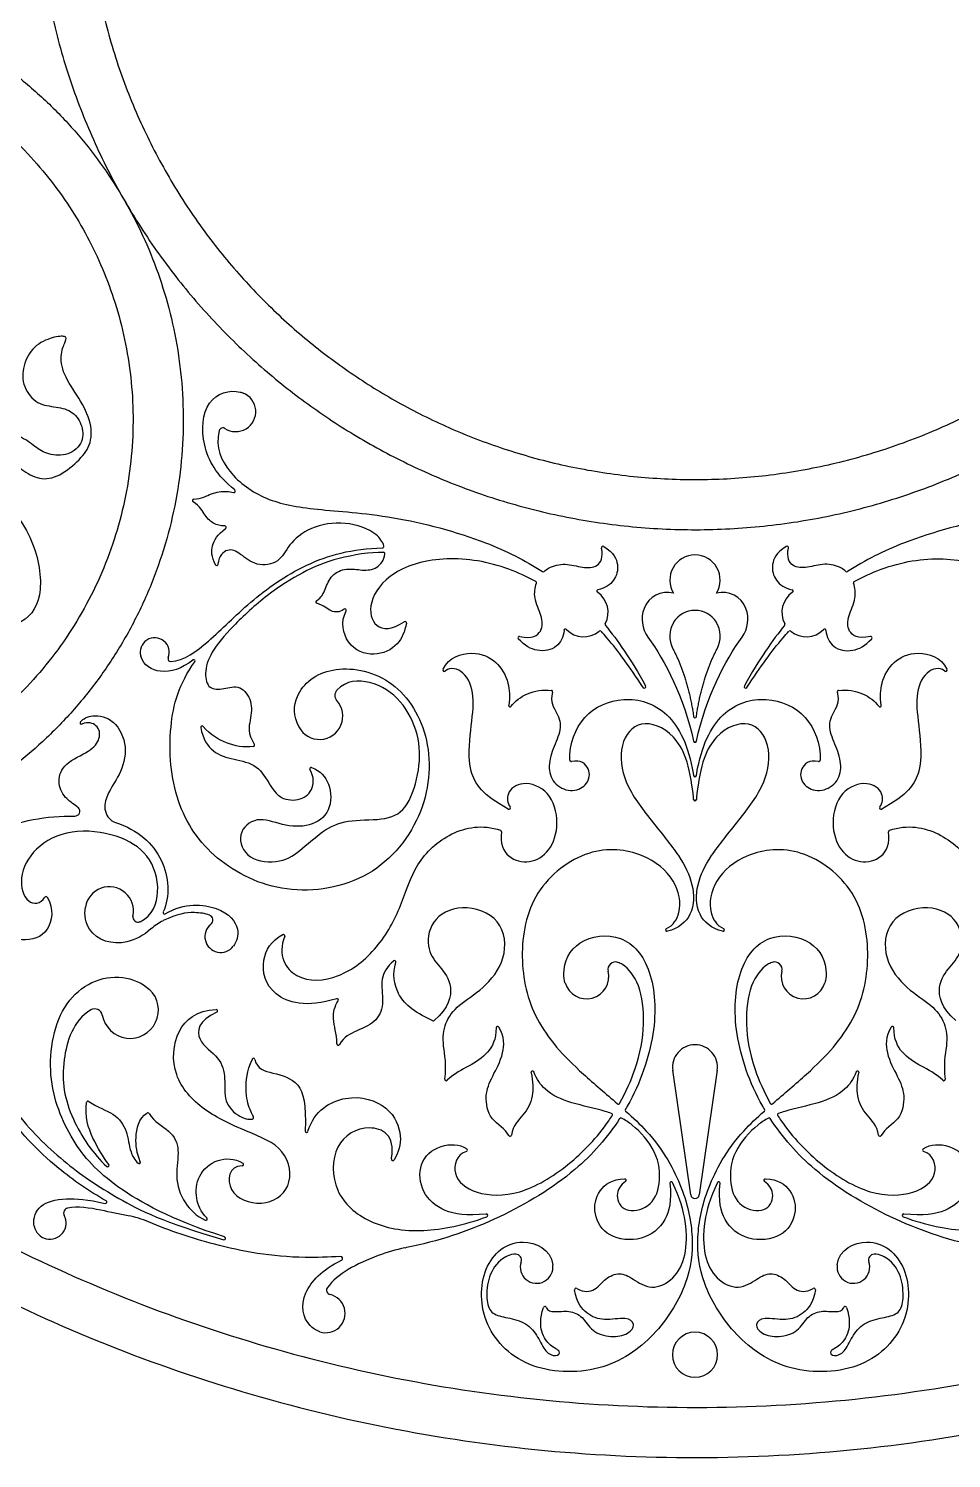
# Model space of a CAD drawing. Header units: millimetres. Extents: x -117 to 117, y -117 to 117.
# Drawn here: x -49 to 18.9, y -116.8 to -11.6 of the extents above; entities that cross this region are included whole.
import ezdxf

# ---------------------------------------------------------------- set-up
doc = ezdxf.new("R2010")
doc.units = ezdxf.units.MM
doc.header["$MEASUREMENT"] = 0
doc.layers.add('Layer 03', color=5, linetype='Continuous')

msp = doc.modelspace()

# ---------------------------------------------------------------- linework, layer by layer
at = {"layer": 'Layer 03'}
for p, q in [((-21.39, -55.23), (-21.38, -55.23)), ((-0.13, -66.37), (-0.1, -66.53)), ((0.1, -66.53), (0.13, -66.37)), ((-0.1, -68.31), (-0.12, -68.1)), ((0.12, -68.1), (0.1, -68.31)), ((-0.31, -97.39), (-1.63, -88.22)), ((1.63, -88.22), (0.31, -97.39)), ((-22.32, -94.73), (-22.31, -94.67))]:
    msp.add_line(p, q, dxfattribs=at)
for centre, radius, start, end in [((-33.77, -39.77), 1.47, 236.8116, 68.6722), ((-34.72, -41.23), 0.275, 56.8116, 167.1507), ((-36.85, -46.32), 0.104, 94.0433, 236.3013), ((-33.91, -45.62), 0.104, 253.5092, 51.3879), ((-34.58, -48.28), 0.104, 305.2356, 88.7526), ((-22.98, -49.69), 0.104, 271.3091, 17.9862), ((-22.91, -50.22), 0.104, 355.4251, 89.1208), ((-6.77, -49.78), 0.104, 58.514, 191.7941), ((0, -52.16), 1.85, 90, 211.3206), ((0, -52.16), 1.85, 328.6794, 90), ((6.77, -49.78), 0.104, 348.2059, 121.486), ((-35.18, -50.98), 0.104, 205.1529, 356.1365), ((-11.16, -51.44), 0.104, 237.4564, 311.5423), ((11.16, -51.44), 0.104, 228.4577, 302.5436), ((-11.76, -52.36), 0.104, 340.7416, 61.58), ((11.76, -52.36), 0.104, 118.42, 199.2584), ((-7.12, -52.97), 0.104, 101.1034, 235.683), ((-8.18, -54.54), 1.79, 331.9957, 55.683), ((-2.02, -54.91), 1.85, 76.1501, 159.0159), ((2.02, -54.91), 1.85, 20.9841, 103.8499), ((8.18, -54.54), 1.79, 124.317, 208.0043), ((7.12, -52.97), 0.104, 304.317, 78.8966), ((-27.78, -53.77), 0.104, 120.7485, 254.2465), ((-25.75, -54.38), 0.104, 332.6968, 126.934), ((-1.66, -55.05), 2.23, 159.0159, 215.5987), ((0, -56.24), 1.85, 90, 148.015), ((0, -56.24), 1.85, 31.985, 90), ((1.66, -55.05), 2.23, 324.4013, 20.9841), ((-21.32, -55.31), 0.104, 347.7452, 124.6513), ((-6.51, -55.43), 0.104, 151.9957, 219.5278), ((0.09, -56.29), 1.95, 148.0136, 208.004), ((-0.09, -56.29), 1.95, 331.996, 31.9864), ((6.51, -55.43), 0.104, 320.4722, 28.0043), ((-39.73, -57.47), 1.07, 337.9142, 195.7879), ((-12.92, -56.4), 0.104, 77.5463, 221.9236), ((-9.53, -55.87), 0.104, 44.7714, 174.0696), ((-8.18, -54.54), 1.79, 224.7714, 309.2565), ((-6.99, -56), 0.104, 43.2729, 129.2565), ((6.99, -56), 0.104, 50.7435, 136.7271), ((8.18, -54.54), 1.79, 230.7435, 315.2286), ((9.53, -55.87), 0.104, 5.9304, 135.2286), ((12.92, -56.4), 0.104, 318.0764, 102.4537), ((-38.55, -57.95), 0.204, 157.9137, 273.7915), ((-36.86, -58.12), 0.104, 323.3588, 127.9324), ((-18.44, -58.77), 0.104, 156.1984, 308.9913), ((18.44, -58.77), 0.104, 231.0087, 23.8016), ((-3.72, -60), 0.104, 213.9783, 29.3786), ((3.72, -60), 0.104, 150.6214, 326.0217), ((-25.92, -60.65), 0.565, 138.0734, 222.0162), ((-10.57, -60.38), 0.104, 343.6597, 83.0818), ((10.57, -60.38), 0.104, 96.9182, 196.3403), ((-27.61, -62.17), 1.71, 207.7847, 42.0157), ((-13.6, -61.38), 0.104, 170.5032, 322.6937), ((13.6, -61.38), 0.104, 217.3063, 9.4968), ((-45.12, -62.65), 0.104, 140.756, 292.425), ((-36.25, -62.99), 0.104, 39.9518, 190.1357), ((0, -62.2), 0.104, 188.0983, 351.9017), ((0, -63.99), 0.104, 192.0549, 347.9451), ((-32.49, -64.29), 0.104, 279.0105, 33.141), ((-28.23, -66.04), 0.104, 68.4896, 209.2715), ((-9.1, -65.4), 0.104, 180.916, 284.2082), ((9.1, -65.4), 0.104, 255.7918, 359.084), ((0, -66.52), 0.104, 189.4744, 350.5256), ((0, -68.3), 0.104, 185.4849, 354.5151), ((-45.6, -69.16), 0.362, 268.5643, 45.4622), ((-42.27, -68.93), 1.11, 192.3464, 252.0334), ((-13.68, -68.91), 0.108, 241.3045, 35.9127), ((13.68, -68.91), 0.108, 144.0873, 298.6955), ((-14.34, -70.66), 0.104, 351.3839, 71.8203), ((14.34, -70.66), 0.104, 108.1797, 188.6161), ((-47.72, -75.55), 0.104, 29.9231, 147.3958), ((-43.07, -76.5), 1.78, 348.0096, 170.731), ((-39.02, -76.62), 0.103, 155.9241, 300.8913), ((-40.96, -76.94), 0.378, 168.0096, 295.0732), ((-37.58, -80.43), 3.56, 115.4232, 132.8939), ((-34.88, -78.39), 1.16, 128.6496, 322.9502), ((-35.85, -77.17), 0.396, 308.6496, 69.3706), ((-2.06, -77.89), 0.104, 113.4572, 282.8951), ((2.06, -77.89), 0.104, 257.1049, 66.5428), ((-30.27, -78.33), 0.104, 338.8336, 118.6817), ((-22.1, -80.25), 0.104, 342.7796, 130.7953), ((-7.98, -81.32), 1.64, 196.4405, 13.7037), ((-5.86, -80.8), 0.551, 69.5196, 193.7014), ((5.86, -80.8), 0.551, 346.2986, 110.4804), ((7.98, -81.32), 1.64, 166.2963, 343.5595), ((-41.54, -83.79), 2.08, 190.38, 46.6165), ((-26.32, -83.05), 0.104, 323.7468, 107.6205), ((-44.15, -84.27), 0.569, 10.38, 121.1085), ((-35.21, -83.85), 0.104, 294.5224, 93), ((-19.24, -84.48), 0.104, 243.7887, 311.212), ((-14.52, -85.09), 0.104, 30.1432, 180.2396), ((14.52, -85.09), 0.104, 359.7604, 149.8568), ((-26.23, -86.27), 0.104, 180.3704, 332.4439), ((0, -87.99), 1.65, 90, 188.2097), ((0, -87.99), 1.65, 351.7903, 90), ((-32.46, -87.44), 0.104, 10.3974, 155.2972), ((-11.96, -88.38), 0.104, 21.796, 194.7339), ((11.96, -88.38), 0.104, 345.2661, 158.204), ((-18.3, -88.88), 0.104, 171.1645, 312.5546), ((18.3, -88.88), 0.104, 227.4454, 8.8355), ((-44.63, -90.59), 0.104, 55.6788, 171.4136), ((-40.24, -91.45), 0.104, 31.6509, 124.0105), ((-6.17, -91.5), 0.104, 327.0204, 69.687), ((-5.63, -90.6), 0.104, 228.9135, 330.8876), ((-5.03, -91.14), 0.104, 149.691, 227.9597), ((5.03, -91.14), 0.104, 312.0403, 30.309), ((5.63, -90.6), 0.104, 209.1124, 311.0865), ((6.17, -91.5), 0.104, 110.313, 212.9796), ((-5.45, -91.82), 0.104, 61.4672, 146.9996), ((5.45, -91.82), 0.104, 33.0004, 118.5328), ((-28.56, -92.68), 0.104, 177.5221, 343.716), ((-13.6, -92.97), 0.104, 204.949, 351.1757), ((13.6, -92.97), 0.104, 188.8243, 335.051), ((-16.84, -94.08), 0.104, 286.9032, 55.9426), ((16.84, -94.08), 0.104, 124.0574, 253.0968), ((-43.19, -95.21), 0.104, 228.3337, 37.1), ((-40.88, -94.98), 0.104, 226.0527, 22.961), ((-33.3, -95.13), 0.104, 271.0605, 59.3442), ((-22.22, -94.75), 0.104, 170.0494, 328.8741), ((-5.17, -96.3), 0.104, 303.4404, 90.4451), ((-1.74, -96.52), 0.104, 25.1305, 184.5776), ((1.74, -96.52), 0.104, 355.4224, 154.8695), ((5.17, -96.3), 0.104, 89.5549, 236.5596), ((0, -97.34), 0.311, 188.2097, 270), ((0, -97.34), 0.311, 270, 351.7903), ((-46.06, -98.72), 0.368, 102.4543, 208.2303), ((-43.36, -97.91), 0.104, 256.6465, 60.1753), ((-15.34, -98.89), 0.104, 289.891, 95.9923), ((15.34, -98.89), 0.104, 84.0077, 250.109), ((-47.43, -99.45), 1.19, 191.0145, 28.2303), ((-42.94, -105.83), 7.02, 66.8934, 79.7318), ((-35.97, -99.15), 0.104, 245.0432, 45.3094), ((-34.63, -100.58), 0.104, 253.9872, 71.8847), ((-26.06, -102.06), 0.144, 295.4953, 93.8971), ((-18.93, -113.38), 12.33, 101.2069, 110.7607), ((-13.19, -102.17), 0.423, 341.0175, 88.1056), ((13.19, -102.17), 0.423, 91.8944, 198.9825), ((-11.65, -102.69), 1.2, 161.0175, 8.0801), ((11.65, -102.69), 1.2, 171.9199, 18.9825), ((-27.15, -106.1), 1.42, 251.9804, 77.2402), ((-26.76, -104.39), 0.33, 144.0858, 257.2402), ((-8.75, -104.35), 0.104, 60.0176, 190.3251), ((8.75, -104.35), 0.104, 349.6749, 119.9824), ((-11.05, -105.69), 0.104, 20.6861, 162.6365), ((11.05, -105.69), 0.104, 17.3635, 159.3139), ((0, -109.14), 1.66, 90, 270), ((0, -109.14), 1.66, 270, 90)]:
    msp.add_arc(centre, radius, start, end, dxfattribs=at)
for points, knots in [([(-94.8, 68.06), (-26.74, 162.86), (68.06, 94.8), (162.86, 26.74), (94.8, -68.06), (26.74, -162.86), (-68.06, -94.8), (-162.86, -26.74), (-94.8, 68.06)], [0, 0, 0, 131.690545, 131.690545, 263.38109, 263.38109, 395.071635, 395.071635, 526.762179, 526.762179, 526.762179]), ([(-91.8, 65.91), (-25.89, 157.72), (65.91, 91.8), (157.72, 25.89), (91.8, -65.91), (25.89, -157.72), (-65.91, -91.8), (-157.72, -25.89), (-91.8, 65.91)], [0, 0, 0, 131.690545, 131.690545, 263.38109, 263.38109, 395.071635, 395.071635, 526.762179, 526.762179, 526.762179]), ([(-39.36, 28.26), (-11.1, 67.62), (28.26, 39.36), (67.62, 11.1), (39.36, -28.26), (11.1, -67.62), (-28.26, -39.36), (-67.62, -11.1), (-39.36, 28.26)], [0, 0, 0, 127.527935, 127.527935, 255.055869, 255.055869, 382.583804, 382.583804, 510.111738, 510.111738, 510.111738]), ([(-36.36, 26.11), (-10.25, 62.47), (26.11, 36.36), (62.47, 10.25), (36.36, -26.11), (10.25, -62.47), (-26.11, -36.36), (-62.47, -10.25), (-36.36, 26.11)], [0, 0, 0, 54.675626, 54.675626, 109.351252, 109.351252, 164.026878, 164.026878, 218.702503, 218.702503, 218.702503]), ([(-86.06, -12.41), (-114.01, -28.55), (-97.87, -56.51), (-81.73, -84.46), (-53.78, -68.32), (-25.82, -52.18), (-41.96, -24.23), (-58.1, 3.73), (-86.06, -12.41)], [0, 0, 0, 36.426154, 36.426154, 72.852309, 72.852309, 109.278463, 109.278463, 145.704617, 145.704617, 145.704617]), ([(-84.21, -15.61), (-108.97, -29.9), (-94.68, -54.66), (-80.38, -79.42), (-55.62, -65.13), (-30.86, -50.83), (-45.16, -26.07), (-59.45, -1.31), (-84.21, -15.61)], [0, 0, 0, 36.426154, 36.426154, 72.852309, 72.852309, 109.278463, 109.278463, 145.704617, 145.704617, 145.704617])]:
    msp.add_rational_spline(points, [1, 0.707106781187, 1, 0.707106781187, 1, 0.707106781187, 1, 0.707106781187, 1], degree=2, knots=knots, dxfattribs=at)
for points, degree in [([(-54.33, -42.06), (-54.05, -41.96), (-53.24, -41.67), (-52.58, -41.31), (-51.13, -41.27), (-49.84, -41.41), (-48.58, -42.28), (-47.8, -42.9), (-46.24, -43.11), (-44.99, -42.19), (-44.98, -40.82), (-45.71, -39.72), (-46.95, -39.39), (-48.37, -39.3), (-49.48, -37.97), (-49.46, -36.37), (-48.69, -34.91), (-47.18, -34.24), (-46.19, -34.18), (-46.25, -34.55), (-46.69, -35.43), (-46.54, -37.01), (-45.26, -38.75), (-44.31, -40.65), (-44.41, -42.3), (-45.34, -43.43), (-46.93, -44.7), (-48.42, -44.78), (-49.69, -43.93), (-50.68, -42.91), (-51.37, -42.09), (-52.12, -41.78), (-52.7, -41.72), (-52.57, -41.86), (-51.83, -42.22), (-51.42, -42.49), (-51.69, -42.94), (-52.62, -43.49), (-53, -43.64), (-53.68, -43.17), (-54.68, -42.58), (-55.02, -42.38), (-54.93, -42.24), (-54.61, -42.15), (-54.33, -42.06)], 3), ([(-6.59, -55.49), (-5.7, -56.57), (-4.73, -57.98), (-3.63, -59.94)], 3), ([(6.59, -55.49), (5.7, -56.57), (4.73, -57.98), (3.63, -59.94)], 3), ([(-3.47, -56.35), (-2.19, -58.14), (-0.81, -60.72), (-0.1, -64.02)], 3), ([(0.1, -64.02), (0.81, -60.72), (2.19, -58.14), (3.47, -56.35)], 3), ([(-1.63, -57.21), (-0.52, -59.31), (-0.1, -62.21)], 2), ([(0.1, -62.21), (0.52, -59.31), (1.63, -57.21)], 2), ([(-13.52, -61.44), (-12.96, -60.71), (-11.84, -60.12), (-10.56, -60.28)], 3), ([(10.56, -60.28), (11.84, -60.12), (12.96, -60.71), (13.52, -61.44)], 3), ([(-23.3, -101.85), (-24.92, -102.46), (-26.29, -103.19), (-27.03, -104.2)], 3)]:
    msp.add_open_spline(points, degree=degree, dxfattribs=at)
for points, knots in [([(-33.84, -45.53), (-35.21, -44.44), (-36.42, -42.17), (-36.13, -38.71), (-34.13, -38.11), (-33.3, -38.37), (-33.23, -38.4)], [1466.301704, 1466.301704, 1466.301704, 1466.301704, 1468.831923, 1471.544024, 1474.256124, 1474.513469, 1474.513469, 1474.513469, 1474.513469]), ([(-71.28, -44.1), (-68.06, -42.72), (-61.98, -41.6), (-56.12, -42.52), (-51.47, -45.23), (-48.57, -48.91), (-47.8, -53.14), (-49, -55.26), (-50.73, -55.68), (-51.48, -55.44)], [1815.584657, 1815.584657, 1815.584657, 1815.584657, 1819.342264, 1823.179825, 1827.017387, 1830.854948, 1834.692509, 1838.53007, 1840.839403, 1840.839403, 1840.839403, 1840.839403]), ([(-34.99, -41.17), (-35.28, -42.42), (-34.35, -44.43), (-31.62, -46.37), (-28.11, -47.01), (-22.48, -47.3), (-15.75, -49.06), (-12.52, -50.7), (-11.21, -51.53)], [1478.432012, 1478.432012, 1478.432012, 1478.432012, 1482.190797, 1486.364127, 1490.537456, 1494.710786, 1498.884115, 1501.89301, 1501.89301, 1501.89301, 1501.89301]), ([(34.99, -41.17), (35.28, -42.42), (34.35, -44.43), (31.62, -46.37), (28.11, -47.01), (22.48, -47.3), (15.75, -49.06), (12.52, -50.7), (11.21, -51.53)], [1239.238678, 1239.238678, 1239.238678, 1239.238678, 1242.997463, 1247.170792, 1251.344122, 1255.517451, 1259.690781, 1262.699675, 1262.699675, 1262.699675, 1262.699675]), ([(-36.86, -46.21), (-36.28, -46.17), (-35.54, -45.73), (-34.59, -45.6), (-34.1, -45.67), (-33.94, -45.72)], [1463.935942, 1463.935942, 1463.935942, 1463.935942, 1464.754546, 1465.63293, 1466.095041, 1466.095041, 1466.095041, 1466.095041]), ([(-34.58, -48.18), (-34.92, -48.17), (-35.47, -48), (-36.01, -47.5), (-36.39, -46.74), (-36.91, -46.4)], [1461.440286, 1461.440286, 1461.440286, 1461.440286, 1462.098056, 1462.939254, 1463.749727, 1463.749727, 1463.749727, 1463.749727]), ([(-35.27, -51.03), (-35.56, -50.42), (-35.62, -49.62), (-35.11, -48.79), (-34.52, -48.37)], [1458.850412, 1458.850412, 1458.850412, 1458.850412, 1460.003532, 1461.252423, 1461.252423, 1461.252423, 1461.252423]), ([(-22.88, -49.65), (-22.97, -49.36), (-23.48, -48.57), (-25.71, -47.76), (-28.39, -48.21), (-29.96, -49.59), (-30.5, -50.91), (-32.29, -51.2), (-33.47, -50.17), (-34.32, -49.74), (-35.03, -50.37), (-35.08, -50.99)], [1448.848398, 1448.848398, 1448.848398, 1448.848398, 1449.530978, 1450.680092, 1451.829206, 1452.97832, 1454.127435, 1455.276549, 1456.425663, 1457.574777, 1458.652775, 1458.652775, 1458.652775, 1458.652775]), ([(-38.54, -58.16), (-37.58, -58.09), (-35.63, -56.66), (-32.88, -53.79), (-28.8, -50.84), (-25.22, -49.84), (-22.98, -49.79)], [1435.542903, 1435.542903, 1435.542903, 1435.542903, 1438.563727, 1441.967448, 1445.37117, 1448.708758, 1448.708758, 1448.708758, 1448.708758]), ([(-22.91, -50.12), (-23.87, -50.1), (-26.48, -50.53), (-28.8, -51.51), (-31.43, -53.15), (-34.12, -55.64), (-35.68, -57.52), (-36.13, -59.07), (-35.78, -60.23), (-34.68, -60.2), (-33.42, -59.81), (-32.51, -61.07), (-32.68, -62.42), (-32.92, -63.44), (-32.41, -64.23)], [1558.065414, 1558.065414, 1558.065414, 1558.065414, 1559.551338, 1561.092996, 1562.634654, 1564.176312, 1565.71797, 1567.259628, 1568.801286, 1570.342944, 1571.884602, 1573.42626, 1574.967918, 1576.441584, 1576.441584, 1576.441584, 1576.441584]), ([(-27.83, -53.68), (-27.46, -53.46), (-27.2, -52.83), (-26.77, -51.75), (-25.65, -51.23), (-24.45, -51.48), (-23.35, -51.37), (-22.85, -50.68), (-22.81, -50.23)], [1551.108559, 1551.108559, 1551.108559, 1551.108559, 1552.195676, 1553.345094, 1554.494512, 1555.64393, 1556.793348, 1557.942766, 1557.942766, 1557.942766, 1557.942766]), ([(-11.09, -51.52), (-10.99, -51.43), (-10.56, -51.12), (-9.53, -50.88), (-8.26, -51.28), (-7.11, -51.26), (-6.73, -50.48), (-6.87, -49.81)], [1501.989988, 1501.989988, 1501.989988, 1501.989988, 1502.322576, 1503.334743, 1504.346909, 1505.359075, 1506.367795, 1506.367795, 1506.367795, 1506.367795]), ([(-6.71, -49.69), (-5.95, -50.16), (-5.57, -51.08), (-5.82, -52.18), (-6.59, -52.76), (-7.14, -52.87)], [1506.542258, 1506.542258, 1506.542258, 1506.542258, 1507.651118, 1508.810651, 1509.851509, 1509.851509, 1509.851509, 1509.851509]), ([(6.71, -49.69), (5.95, -50.16), (5.57, -51.08), (5.82, -52.18), (6.59, -52.76), (7.14, -52.87)], [1267.348924, 1267.348924, 1267.348924, 1267.348924, 1268.457783, 1269.617316, 1270.658175, 1270.658175, 1270.658175, 1270.658175]), ([(11.09, -51.52), (10.99, -51.43), (10.56, -51.12), (9.53, -50.88), (8.26, -51.28), (7.11, -51.26), (6.73, -50.48), (6.87, -49.81)], [1262.796653, 1262.796653, 1262.796653, 1262.796653, 1263.129242, 1264.141409, 1265.153575, 1266.165741, 1267.174461, 1267.174461, 1267.174461, 1267.174461]), ([(-11.71, -52.27), (-12.34, -51.92), (-14.45, -50.94), (-18.36, -50.27), (-22.46, -51.43), (-24.14, -53.88), (-23.64, -55.78), (-22.3, -55.86), (-21.39, -55.23)], [1527.107549, 1527.107549, 1527.107549, 1527.107549, 1528.390298, 1531.169432, 1533.948565, 1536.727699, 1539.506833, 1542.285966, 1542.285966, 1542.285966, 1542.285966]), ([(11.71, -52.27), (12.34, -51.92), (14.45, -50.94), (18.36, -50.27), (22.46, -51.43), (24.14, -53.88), (23.64, -55.78), (22.3, -55.86), (21.39, -55.23)], [1287.914214, 1287.914214, 1287.914214, 1287.914214, 1289.196963, 1291.976097, 1294.755231, 1297.534364, 1300.313498, 1303.092632, 1303.092632, 1303.092632, 1303.092632]), ([(-12.9, -56.3), (-11.95, -56.51), (-11.16, -55.96), (-11.23, -54.79), (-11.88, -53.58), (-11.78, -52.73), (-11.66, -52.39)], [1523.149717, 1523.149717, 1523.149717, 1523.149717, 1524.148278, 1525.160444, 1526.172611, 1527.001731, 1527.001731, 1527.001731, 1527.001731]), ([(12.9, -56.3), (11.95, -56.51), (11.16, -55.96), (11.23, -54.79), (11.88, -53.58), (11.78, -52.73), (11.66, -52.39)], [1283.956383, 1283.956383, 1283.956383, 1283.956383, 1284.954944, 1285.96711, 1286.979276, 1287.808397, 1287.808397, 1287.808397, 1287.808397]), ([(-25.81, -54.3), (-26.18, -54.57), (-26.83, -54.51), (-27.29, -54.02), (-27.81, -53.87)], [1549.183275, 1549.183275, 1549.183275, 1549.183275, 1550.003105, 1550.93381, 1550.93381, 1550.93381, 1550.93381]), ([(-21.22, -55.33), (-21.35, -55.95), (-21.77, -57.04), (-23.57, -57.89), (-25.67, -57.13), (-26.07, -55.24), (-25.66, -54.43)], [1542.474631, 1542.474631, 1542.474631, 1542.474631, 1543.978895, 1545.709259, 1547.439624, 1548.981379, 1548.981379, 1548.981379, 1548.981379]), ([(-9.63, -55.86), (-9.68, -56.34), (-10.08, -57.23), (-11.54, -57.5), (-12.51, -57.01), (-13, -56.47)], [1519.29769, 1519.29769, 1519.29769, 1519.29769, 1520.505048, 1521.816025, 1522.960728, 1522.960728, 1522.960728, 1522.960728]), ([(-3.81, -60.05), (-4.86, -58.49), (-5.74, -57.22), (-6.76, -56.09), (-6.91, -55.93)], [1514.046824, 1514.046824, 1514.046824, 1514.046824, 1516.681832, 1517.118694, 1517.118694, 1517.118694, 1517.118694]), ([(3.81, -60.05), (4.86, -58.49), (5.74, -57.22), (6.76, -56.09), (6.91, -55.93)], [1274.85349, 1274.85349, 1274.85349, 1274.85349, 1277.488498, 1277.92536, 1277.92536, 1277.92536, 1277.92536]), ([(9.63, -55.86), (9.68, -56.34), (10.08, -57.23), (11.54, -57.5), (12.51, -57.01), (13, -56.47)], [1280.104355, 1280.104355, 1280.104355, 1280.104355, 1281.311713, 1282.622691, 1283.767393, 1283.767393, 1283.767393, 1283.767393]), ([(-36.93, -58.04), (-37.74, -58.67), (-39.17, -59.21), (-40.56, -58.45), (-40.76, -57.76)], [1428.434923, 1428.434923, 1428.434923, 1428.434923, 1430.593441, 1432.329825, 1432.329825, 1432.329825, 1432.329825]), ([(-18.53, -58.72), (-18.13, -57.82), (-16.18, -57.27), (-14.53, -58.12), (-13.67, -59.53), (-13.6, -60.77), (-13.7, -61.36)], [8118.864959, 8118.864959, 8118.864959, 8118.864959, 8120.450122, 8122.116315, 8123.782507, 8125.104487, 8125.104487, 8125.104487, 8125.104487]), ([(13.7, -61.36), (13.6, -60.77), (13.67, -59.53), (14.53, -58.12), (16.18, -57.27), (18.13, -57.82), (18.53, -58.72)], [8174.546697, 8174.546697, 8174.546697, 8174.546697, 8175.868677, 8177.534869, 8179.201061, 8180.786225, 8180.786225, 8180.786225, 8180.786225]), ([(-29.12, -62.97), (-29.56, -62.13), (-29.45, -60.23), (-26.93, -58.28), (-22.24, -59.06), (-19.29, -63.35), (-19.56, -69.32), (-23.63, -74.44), (-30.23, -75.49), (-35.52, -72.87), (-38.37, -68.65), (-38.87, -63.18), (-37.95, -59.76), (-36.78, -58.18)], [1386.054029, 1386.054029, 1386.054029, 1386.054029, 1388.691203, 1392.701775, 1396.712346, 1400.722917, 1404.733488, 1408.744059, 1412.75463, 1416.765201, 1420.775773, 1424.786344, 1428.219497, 1428.219497, 1428.219497, 1428.219497]), ([(-13.73, -69), (-15.61, -67.98), (-16.8, -66.34), (-16.5, -63.11), (-16.15, -60.6), (-16.83, -58.89), (-17.95, -58.51), (-18.37, -58.85)], [8108.983915, 8108.983915, 8108.983915, 8108.983915, 8110.97492, 8112.979495, 8114.98407, 8116.988645, 8118.664954, 8118.664954, 8118.664954, 8118.664954]), ([(18.37, -58.85), (17.95, -58.51), (16.83, -58.89), (16.15, -60.6), (16.5, -63.11), (16.8, -66.34), (15.61, -67.98), (13.73, -69)], [8180.98623, 8180.98623, 8180.98623, 8180.98623, 8182.662539, 8184.667114, 8186.671689, 8188.676264, 8190.667269, 8190.667269, 8190.667269, 8190.667269]), ([(-28.19, -65.94), (-27.55, -66.19), (-26.74, -67.12), (-26.71, -69.24), (-28.28, -70.38), (-30.37, -70.24), (-32.25, -69.45), (-33.79, -70.8), (-32.99, -72.81), (-30.37, -73.03), (-28.9, -71.98), (-27.18, -70.38), (-25.38, -69.73), (-22.59, -69.87), (-21.06, -68.94), (-20.19, -66.08), (-20.23, -63.53), (-21.53, -60.92), (-23.65, -59.51), (-25.65, -59.51), (-26.34, -60.27)], [1350.619164, 1350.619164, 1350.619164, 1350.619164, 1352.167626, 1353.895832, 1355.624038, 1357.352245, 1359.080451, 1360.808657, 1362.536863, 1364.26507, 1365.993276, 1367.721482, 1369.449688, 1371.177895, 1372.906101, 1374.634307, 1376.362513, 1378.09072, 1379.818926, 1381.291624, 1381.291624, 1381.291624, 1381.291624]), ([(-10.47, -60.41), (-10.69, -61.14), (-10.06, -61.95), (-9.76, -63.13), (-10.5, -64.59), (-10.86, -66.01), (-10.37, -67.3), (-8.95, -67.83), (-7.84, -67.19), (-7.62, -66.06), (-8.4, -65.34), (-9.08, -65.51)], [8127.945766, 8127.945766, 8127.945766, 8127.945766, 8128.974498, 8130.056037, 8131.137576, 8132.219115, 8133.300654, 8134.382193, 8135.463733, 8136.545272, 8137.564995, 8137.564995, 8137.564995, 8137.564995]), ([(-9.21, -65.41), (-9.23, -64.19), (-8.38, -61.89), (-5.29, -60.56), (-1.84, -61.53), (-0.46, -64.38), (-0.13, -66.37)], [8137.700204, 8137.700204, 8137.700204, 8137.700204, 8140.603606, 8143.615424, 8146.627242, 8149.63906, 8149.63906, 8149.63906, 8149.63906]), ([(0.13, -66.37), (0.46, -64.38), (1.84, -61.53), (5.29, -60.56), (8.38, -61.89), (9.23, -64.19), (9.21, -65.41)], [8150.012123, 8150.012123, 8150.012123, 8150.012123, 8153.023942, 8156.03576, 8159.047578, 8161.95098, 8161.95098, 8161.95098, 8161.95098]), ([(9.08, -65.51), (8.4, -65.34), (7.62, -66.06), (7.84, -67.19), (8.95, -67.83), (10.37, -67.3), (10.86, -66.01), (10.5, -64.59), (9.76, -63.13), (10.06, -61.95), (10.69, -61.14), (10.47, -60.41)], [8162.086189, 8162.086189, 8162.086189, 8162.086189, 8163.105912, 8164.187451, 8165.268991, 8166.35053, 8167.432069, 8168.513608, 8169.595147, 8170.676686, 8171.705418, 8171.705418, 8171.705418, 8171.705418]), ([(-45.34, -68.91), (-45.38, -68.87), (-45.64, -68.65), (-46.39, -68.23), (-46.93, -66.99), (-46.46, -65.6), (-44.41, -64.77), (-43.69, -63.84), (-43.81, -62.83), (-44.62, -62.56), (-45.08, -62.75)], [9313.76761, 9313.76761, 9313.76761, 9313.76761, 9313.938254, 9314.899166, 9315.860079, 9316.820992, 9317.781905, 9318.742817, 9319.70373, 9320.454481, 9320.454481, 9320.454481, 9320.454481]), ([(-45.2, -62.59), (-45, -62.35), (-44.25, -62), (-42.66, -62.34), (-41.63, -64.42), (-42.29, -66.6), (-43.21, -67.75), (-43.46, -68.74), (-43.36, -69.17)], [9320.653015, 9320.653015, 9320.653015, 9320.653015, 9321.822385, 9323.285652, 9324.748919, 9326.212187, 9327.675454, 9328.640753, 9328.640753, 9328.640753, 9328.640753]), ([(-36.35, -63), (-36.2, -63.85), (-35.4, -65), (-33.95, -65.32), (-32.11, -65.71), (-31.24, -67.33), (-30.38, -68.4), (-28.74, -68.36), (-28.01, -67.45), (-28.06, -66.54), (-28.32, -66.09)], [1340.695342, 1340.695342, 1340.695342, 1340.695342, 1341.785453, 1343.06899, 1344.352527, 1345.636064, 1346.919601, 1348.203138, 1349.486675, 1350.434881, 1350.434881, 1350.434881, 1350.434881]), ([(-32.48, -64.39), (-33.2, -64.51), (-34.53, -64.21), (-35.63, -63.56), (-36.17, -62.92)], [1576.59098, 1576.59098, 1576.59098, 1576.59098, 1578.108496, 1579.692086, 1579.692086, 1579.692086, 1579.692086]), ([(-0.12, -68.1), (-0.36, -65.69), (-1.38, -63.27), (-4.15, -62.29), (-5.63, -64.16), (-5.33, -67.09), (-3.22, -69.86), (-1.01, -72.54), (-0.09, -74.51), (0, -76.71), (-1.2, -77.8), (-2.03, -77.99)], [8927.449986, 8927.449986, 8927.449986, 8927.449986, 8929.465859, 8931.481732, 8933.497605, 8935.513477, 8937.52935, 8939.545223, 8941.561096, 8943.576969, 8945.252702, 8945.252702, 8945.252702, 8945.252702]), ([(2.03, -77.99), (1.2, -77.8), (0, -76.71), (0.09, -74.51), (1.01, -72.54), (3.22, -69.86), (5.33, -67.09), (5.63, -64.16), (4.15, -62.29), (1.38, -63.27), (0.36, -65.69), (0.12, -68.1)], [8909.311001, 8909.311001, 8909.311001, 8909.311001, 8910.986734, 8913.002607, 8915.01848, 8917.034353, 8919.050226, 8921.066099, 8923.081971, 8925.097844, 8927.113717, 8927.113717, 8927.113717, 8927.113717]), ([(-14.23, -70.67), (-14.36, -71.52), (-13.82, -72.7), (-12.13, -73.05), (-10.64, -72.22), (-9.91, -70.09), (-10.62, -67.56), (-12.79, -66.86), (-13.92, -67.79), (-13.8, -68.56), (-13.59, -68.84)], [8097.586131, 8097.586131, 8097.586131, 8097.586131, 8098.966619, 8100.393418, 8101.820217, 8103.247017, 8104.673816, 8106.100615, 8107.527415, 8108.775058, 8108.775058, 8108.775058, 8108.775058]), ([(13.59, -68.84), (13.8, -68.56), (13.92, -67.79), (12.79, -66.86), (10.62, -67.56), (9.91, -70.09), (10.64, -72.22), (12.13, -73.05), (13.82, -72.7), (14.36, -71.52), (14.23, -70.67)], [8190.876126, 8190.876126, 8190.876126, 8190.876126, 8192.123769, 8193.550569, 8194.977368, 8196.404167, 8197.830967, 8199.257766, 8200.684565, 8202.065053, 8202.065053, 8202.065053, 8202.065053]), ([(-61.51, -77.32), (-61.54, -76.81), (-61.35, -75.88), (-60.01, -75.29), (-58.92, -75.83), (-58.16, -76.02), (-57.23, -75.53), (-53.96, -71.78), (-49.82, -69.76), (-46.63, -69.5), (-45.61, -69.53)], [9293.919709, 9293.919709, 9293.919709, 9293.919709, 9296.230516, 9298.833921, 9301.437325, 9304.04073, 9306.644135, 9309.24754, 9311.850944, 9313.145666, 9313.145666, 9313.145666, 9313.145666]), ([(-42.62, -69.99), (-40.96, -70.53), (-38.72, -72.57), (-38.6, -75.44), (-39.11, -76.57)], [9329.475116, 9329.475116, 9329.475116, 9329.475116, 9332.0336, 9334.637267, 9334.637267, 9334.637267, 9334.637267]), ([(-30.17, -78.36), (-30.72, -79.78), (-29.5, -81.79), (-26.15, -81.61), (-23.23, -79.3), (-21.51, -76.08), (-20.67, -72.99), (-18.07, -70.55), (-15.65, -70.12), (-14.3, -70.56)], [8078.751769, 8078.751769, 8078.751769, 8078.751769, 8081.376773, 8084.070034, 8086.763294, 8089.456555, 8092.149815, 8094.843076, 8097.48084, 8097.48084, 8097.48084, 8097.48084]), ([(14.3, -70.56), (15.65, -70.12), (18.07, -70.55), (20.67, -72.99), (21.51, -76.08), (23.23, -79.3), (26.15, -81.61), (29.5, -81.79), (30.72, -79.78), (30.17, -78.36)], [8202.170344, 8202.170344, 8202.170344, 8202.170344, 8204.808107, 8207.501368, 8210.194629, 8212.887889, 8215.58115, 8218.274411, 8220.899415, 8220.899415, 8220.899415, 8220.899415]), ([(-40.8, -77.29), (-39.85, -76.84), (-39.2, -74.81), (-40.1, -72.26), (-42.35, -70.85), (-45.95, -70.38), (-48.68, -71.8), (-49.81, -74.1), (-49.2, -76.08), (-48.13, -75.99), (-47.81, -75.49)], [9357.163994, 9357.163994, 9357.163994, 9357.163994, 9358.842133, 9360.927291, 9363.012448, 9365.097606, 9367.182764, 9369.267922, 9371.35308, 9373.2641, 9373.2641, 9373.2641, 9373.2641]), ([(-2.1, -77.79), (-1.59, -77.57), (-0.9, -76.47), (-1.3, -74.23), (-3.63, -72.16), (-7.79, -71.63), (-12.12, -74.89), (-13.02, -79.94), (-11.99, -84.59), (-9.09, -87.83), (-6.55, -89.94), (-5.7, -90.68)], [8945.474496, 8945.474496, 8945.474496, 8945.474496, 8947.82947, 8951.165796, 8954.502123, 8957.83845, 8961.174776, 8964.511103, 8967.84743, 8971.183756, 8972.939615, 8972.939615, 8972.939615, 8972.939615]), ([(5.7, -90.68), (6.55, -89.94), (9.09, -87.83), (11.99, -84.59), (13.02, -79.94), (12.12, -74.89), (7.79, -71.63), (3.63, -72.16), (1.3, -74.23), (0.9, -76.47), (1.59, -77.57), (2.1, -77.79)], [8881.624088, 8881.624088, 8881.624088, 8881.624088, 8883.379947, 8886.716274, 8890.0526, 8893.388927, 8896.725254, 8900.06158, 8903.397907, 8906.734234, 8909.089207, 8909.089207, 8909.089207, 8909.089207]), ([(-47.63, -75.49), (-47.14, -76.34), (-47.38, -78.25), (-49.44, -78.87), (-50.95, -78.32), (-51.76, -77.31)], [9373.417872, 9373.417872, 9373.417872, 9373.417872, 9375.312658, 9377.322287, 9379.251711, 9379.251711, 9379.251711, 9379.251711]), ([(-40.01, -77.82), (-40.52, -78.29), (-42.22, -79.2), (-44.56, -78.51), (-44.93, -76.82), (-44.83, -76.21)], [9346.998371, 9346.998371, 9346.998371, 9346.998371, 9348.508185, 9351.11159, 9352.485197, 9352.485197, 9352.485197, 9352.485197]), ([(-35.71, -76.8), (-36.02, -76.69), (-37.06, -76.53), (-38.09, -76.72), (-39.11, -77.21)], [9343.691926, 9343.691926, 9343.691926, 9343.691926, 9344.656742, 9346.217571, 9346.217571, 9346.217571, 9346.217571]), ([(-38.96, -76.71), (-37.53, -75.85), (-34.64, -76.15), (-33.4, -77.73), (-33.7, -78.76), (-33.95, -79.09)], [9334.824373, 9334.824373, 9334.824373, 9334.824373, 9336.676461, 9338.665699, 9340.258671, 9340.258671, 9340.258671, 9340.258671]), ([(-18.4, -88.86), (-18.24, -87.81), (-18.6, -86.3), (-18.46, -84.72), (-17.45, -83.39), (-15.6, -82.32), (-13.77, -80.09), (-14.06, -76.98), (-17.23, -75.85), (-19.58, -77.17), (-19.74, -79.48), (-18.78, -80.57), (-17.71, -81.89), (-18.11, -83.63), (-19.17, -84.56)], [8035.651829, 8035.651829, 8035.651829, 8035.651829, 8037.353103, 8039.153073, 8040.953043, 8042.753014, 8044.552984, 8046.352954, 8048.152924, 8049.952894, 8051.752865, 8053.552835, 8055.352805, 8057.123827, 8057.123827, 8057.123827, 8057.123827]), ([(19.17, -84.56), (18.11, -83.63), (17.71, -81.89), (18.78, -80.57), (19.74, -79.48), (19.58, -77.17), (17.23, -75.85), (14.06, -76.98), (13.77, -80.09), (15.6, -82.32), (17.45, -83.39), (18.46, -84.72), (18.6, -86.3), (18.24, -87.81), (18.4, -88.86)], [8242.527357, 8242.527357, 8242.527357, 8242.527357, 8244.298379, 8246.098349, 8247.898319, 8249.698289, 8251.498259, 8253.29823, 8255.0982, 8256.89817, 8258.69814, 8260.49811, 8262.298081, 8263.999355, 8263.999355, 8263.999355, 8263.999355]), ([(-53.91, -77.28), (-54.53, -79.21), (-54.06, -83.07), (-52.99, -86.52), (-50.12, -91.41), (-46.46, -95.03), (-42.67, -97.6), (-39.07, -99.41), (-34.65, -100.68)], [7836.7575, 7836.7575, 7836.7575, 7836.7575, 7840.364827, 7844.567079, 7848.769332, 7852.971584, 7857.173837, 7861.29925, 7861.29925, 7861.29925, 7861.29925]), ([(-26.35, -82.95), (-28.59, -83.66), (-31.41, -82.84), (-32.05, -80.16), (-31.16, -78.69), (-30.32, -78.23)], [8070.756987, 8070.756987, 8070.756987, 8070.756987, 8073.426172, 8076.16508, 8078.568708, 8078.568708, 8078.568708, 8078.568708]), ([(-9.56, -81.78), (-9.62, -81.57), (-9.75, -80.44), (-8.83, -78.49), (-5.25, -78.01), (-3.05, -80.65), (-2.72, -85.43), (-4.04, -89.22), (-5.07, -91.01), (-5.12, -91.09)], [8986.47256, 8986.47256, 8986.47256, 8986.47256, 8987.470925, 8991.623448, 8995.775971, 8999.928493, 9004.081016, 9008.233538, 9008.428019, 9008.428019, 9008.428019, 9008.428019]), ([(5.12, -91.09), (5.07, -91.01), (4.04, -89.22), (2.72, -85.43), (3.05, -80.65), (5.25, -78.01), (8.83, -78.49), (9.75, -80.44), (9.62, -81.57), (9.56, -81.78)], [8846.135684, 8846.135684, 8846.135684, 8846.135684, 8846.330165, 8850.482687, 8854.63521, 8858.787733, 8862.940255, 8867.092778, 8868.091143, 8868.091143, 8868.091143, 8868.091143]), ([(-43.31, -97.82), (-44.54, -97.11), (-47.55, -95.08), (-51.12, -91.07), (-53.33, -87.16), (-54.81, -83.22), (-54.89, -80.2)], [9151.78314, 9151.78314, 9151.78314, 9151.78314, 9154.490121, 9158.642644, 9162.795167, 9166.385716, 9166.385716, 9166.385716, 9166.385716]), ([(-22.17, -80.18), (-22.65, -80.59), (-23.21, -81.53), (-22.83, -83.18), (-23.31, -84.64), (-24.73, -85.25), (-25.84, -85.75), (-26.14, -86.32)], [8061.719841, 8061.719841, 8061.719841, 8061.719841, 8062.906087, 8064.208198, 8065.510309, 8066.812421, 8067.89692, 8067.89692, 8067.89692, 8067.89692]), ([(-19.29, -84.58), (-20.81, -83.83), (-21.96, -82.86), (-22.26, -81.11), (-22, -80.29)], [8057.212084, 8057.212084, 8057.212084, 8057.212084, 8059.514618, 8061.526089, 8061.526089, 8061.526089, 8061.526089]), ([(-5.54, -90.65), (-5.08, -89.82), (-4.13, -87.67), (-3.63, -84.78), (-4.01, -81.78), (-4.99, -80.6), (-5.55, -80.32), (-5.66, -80.28)], [8973.073099, 8973.073099, 8973.073099, 8973.073099, 8974.571634, 8976.848759, 8979.125883, 8981.403008, 8981.972594, 8981.972594, 8981.972594, 8981.972594]), ([(5.66, -80.28), (5.55, -80.32), (4.99, -80.6), (4.01, -81.78), (3.63, -84.78), (4.13, -87.67), (5.08, -89.82), (5.54, -90.65)], [8872.59111, 8872.59111, 8872.59111, 8872.59111, 8873.160695, 8875.43782, 8877.714944, 8879.992069, 8881.490604, 8881.490604, 8881.490604, 8881.490604]), ([(-34.59, -100.48), (-38.6, -99.17), (-43.1, -96.65), (-45.87, -93.6), (-47.88, -88.75), (-46.77, -82.68), (-42.94, -80.87), (-40.67, -81.76), (-40.11, -82.28)], [7861.532117, 7861.532117, 7861.532117, 7861.532117, 7865.844354, 7870.361385, 7874.878416, 7879.395447, 7883.912479, 7885.937711, 7885.937711, 7885.937711, 7885.937711]), ([(-44.44, -83.78), (-45.73, -84.56), (-46.79, -87.93), (-46.18, -91.5), (-44.24, -94.42), (-43.26, -95.29)], [7892.361545, 7892.361545, 7892.361545, 7892.361545, 7895.44484, 7899.132748, 7902.314373, 7902.314373, 7902.314373, 7902.314373]), ([(-33.3, -95.24), (-34.29, -95.26), (-34.61, -97.36), (-31.8, -98.39), (-29.49, -96.99), (-29.95, -93.88), (-32.94, -92.75), (-36.23, -91.25), (-38.53, -88.71), (-38.36, -85.27), (-36.7, -83.82), (-35.21, -83.74)], [7927.572752, 7927.572752, 7927.572752, 7927.572752, 7929.852239, 7932.219364, 7934.586489, 7936.953614, 7939.320739, 7941.687864, 7944.054989, 7946.422114, 7948.465789, 7948.465789, 7948.465789, 7948.465789]), ([(-35.16, -83.94), (-36.56, -84.58), (-36.76, -86.14), (-34.85, -87.23), (-34.49, -88.84), (-34.72, -90.54), (-33.48, -91.78), (-32.19, -91.91), (-32.76, -91.23), (-33.09, -89.85), (-32.97, -88.29), (-32.55, -87.39)], [7948.673236, 7948.673236, 7948.673236, 7948.673236, 7950.018829, 7951.394149, 7952.76947, 7954.144791, 7955.520111, 7956.895432, 7958.270752, 7959.646073, 7960.834319, 7960.834319, 7960.834319, 7960.834319]), ([(-26.33, -86.27), (-26.34, -85.51), (-26.74, -84.56), (-26.51, -83.49), (-26.23, -83.11)], [8068.095984, 8068.095984, 8068.095984, 8068.095984, 8069.469245, 8070.568657, 8070.568657, 8070.568657, 8070.568657]), ([(-14.63, -85.09), (-14.62, -85.95), (-15.21, -87.06), (-16.48, -87.85), (-17.67, -88.44), (-18.23, -88.95)], [8031.201291, 8031.201291, 8031.201291, 8031.201291, 8032.627579, 8034.185153, 8035.46675, 8035.46675, 8035.46675, 8035.46675]), ([(-13.7, -93.02), (-13.94, -92.51), (-15.17, -91.94), (-15.49, -90.02), (-14.95, -88.72), (-14.04, -87.13), (-14, -85.77), (-14.43, -85.04)], [8024.031008, 8024.031008, 8024.031008, 8024.031008, 8025.423982, 8026.882572, 8028.341162, 8029.799752, 8031.004815, 8031.004815, 8031.004815, 8031.004815]), ([(14.43, -85.04), (14, -85.77), (14.04, -87.13), (14.95, -88.72), (15.49, -90.02), (15.17, -91.94), (13.94, -92.51), (13.7, -93.02)], [8268.646369, 8268.646369, 8268.646369, 8268.646369, 8269.851431, 8271.310022, 8272.768612, 8274.227202, 8275.620176, 8275.620176, 8275.620176, 8275.620176]), ([(18.23, -88.95), (17.67, -88.44), (16.48, -87.85), (15.21, -87.06), (14.62, -85.95), (14.63, -85.09)], [8264.184434, 8264.184434, 8264.184434, 8264.184434, 8265.466031, 8267.023605, 8268.449893, 8268.449893, 8268.449893, 8268.449893]), ([(-32.36, -87.42), (-32.23, -88.12), (-31.01, -88.44), (-29.01, -88.92), (-28.58, -90.71), (-28.67, -92.67)], [7961.023992, 7961.023992, 7961.023992, 7961.023992, 7962.890536, 7964.926235, 7966.846914, 7966.846914, 7966.846914, 7966.846914]), ([(-6.14, -91.4), (-6.29, -91.34), (-7.17, -91.05), (-9.18, -90.66), (-10.97, -89.86), (-11.65, -88.87), (-11.86, -88.34)], [8014.814957, 8014.814957, 8014.814957, 8014.814957, 8015.158702, 8016.734316, 8018.309929, 8019.436259, 8019.436259, 8019.436259, 8019.436259]), ([(11.86, -88.34), (11.65, -88.87), (10.97, -89.86), (9.18, -90.66), (7.17, -91.05), (6.29, -91.34), (6.14, -91.4)], [8280.214925, 8280.214925, 8280.214925, 8280.214925, 8281.341255, 8282.916868, 8284.492482, 8284.836227, 8284.836227, 8284.836227, 8284.836227]), ([(-12.06, -88.4), (-11.9, -89.03), (-11.9, -90.38), (-12.53, -91.45), (-13.39, -92.27), (-13.5, -92.99)], [8019.662634, 8019.662634, 8019.662634, 8019.662634, 8020.880978, 8022.435306, 8023.839598, 8023.839598, 8023.839598, 8023.839598]), ([(13.5, -92.99), (13.39, -92.27), (12.53, -91.45), (11.9, -90.38), (11.9, -89.03), (12.06, -88.4)], [8275.811586, 8275.811586, 8275.811586, 8275.811586, 8277.215878, 8278.770205, 8279.98855, 8279.98855, 8279.98855, 8279.98855]), ([(-28.46, -92.7), (-28.02, -91.19), (-25.52, -89.73), (-22.34, -90.81), (-21.46, -93.07), (-21.78, -94.22), (-22.13, -94.8)], [7967.064461, 7967.064461, 7967.064461, 7967.064461, 7969.315712, 7971.720159, 7974.124605, 7976.30187, 7976.30187, 7976.30187, 7976.30187]), ([(-43.11, -95.15), (-43.53, -94.58), (-44.35, -93.24), (-44.9, -91.64), (-44.74, -90.58)], [7902.535288, 7902.535288, 7902.535288, 7902.535288, 7904.321548, 7906.169879, 7906.169879, 7906.169879, 7906.169879]), ([(-44.57, -90.51), (-43.91, -90.96), (-42.6, -91.35), (-41.71, -92.68), (-41.61, -94.08), (-41.21, -94.82), (-40.95, -95.06)], [7906.321375, 7906.321375, 7906.321375, 7906.321375, 7907.524223, 7908.807204, 7910.090184, 7910.927706, 7910.927706, 7910.927706, 7910.927706]), ([(-40.79, -94.94), (-41.05, -94.33), (-41.22, -93.17), (-40.93, -91.78), (-40.3, -91.36)], [7911.133099, 7911.133099, 7911.133099, 7911.133099, 7912.537718, 7914.059404, 7914.059404, 7914.059404, 7914.059404]), ([(-40.15, -91.39), (-39.77, -92.02), (-38.48, -92.64), (-37.84, -93.99), (-38.28, -95.99), (-37.74, -97.9), (-36.66, -98.94), (-36.01, -99.24)], [7914.180302, 7914.180302, 7914.180302, 7914.180302, 7915.634015, 7917.156299, 7918.678584, 7920.200869, 7921.427561, 7921.427561, 7921.427561, 7921.427561]), ([(-5.1, -91.22), (-4.56, -91.7), (-2.56, -93.61), (-0.75, -96.98), (-0.03, -100.54), (-0.43, -103.84), (-2.6, -107.57), (-6.44, -110.51), (-12.28, -110.52), (-15.82, -107.12), (-15.84, -102.49), (-13.13, -100.22), (-10.62, -101.36), (-10.46, -102.53)], [9008.530473, 9008.530473, 9008.530473, 9008.530473, 9009.685927, 9013.022254, 9016.358581, 9019.694908, 9023.031234, 9026.367561, 9029.703888, 9033.040215, 9036.376541, 9039.712868, 9042.24827, 9042.24827, 9042.24827, 9042.24827]), ([(10.46, -102.53), (10.62, -101.36), (13.13, -100.22), (15.84, -102.49), (15.82, -107.12), (12.28, -110.52), (6.44, -110.51), (2.6, -107.57), (0.43, -103.84), (0.03, -100.54), (0.75, -96.98), (2.56, -93.61), (4.56, -91.7), (5.1, -91.22)], [8812.315433, 8812.315433, 8812.315433, 8812.315433, 8814.850835, 8818.187162, 8821.523489, 8824.859815, 8828.196142, 8831.532469, 8834.868796, 8838.205123, 8841.541449, 8844.877776, 8846.03323, 8846.03323, 8846.03323, 8846.03323]), ([(-22.31, -94.67), (-22.02, -92.99), (-23.96, -91.93), (-26.73, -93.5), (-26.7, -97.3), (-24.08, -99.56), (-20.34, -100.3), (-16.99, -99.6), (-15.3, -98.99)], [7976.541832, 7976.541832, 7976.541832, 7976.541832, 7979.437669, 7982.333506, 7985.229343, 7988.12518, 7991.021017, 7993.589648, 7993.589648, 7993.589648, 7993.589648]), ([(-5.54, -91.77), (-6.42, -93.13), (-8.86, -95.94), (-14.35, -99.21), (-18.53, -100.71), (-21.17, -101.25), (-21.33, -101.29)], [9102.340776, 9102.340776, 9102.340776, 9102.340776, 9105.740075, 9109.892598, 9114.04512, 9114.315571, 9114.315571, 9114.315571, 9114.315571]), ([(-16.81, -94.18), (-17.54, -94.4), (-18.02, -95.97), (-16.28, -97.4), (-12.95, -97.54), (-9.24, -95.32), (-7.07, -93.03), (-6.17, -91.68), (-6.09, -91.55)], [8003.137185, 8003.137185, 8003.137185, 8003.137185, 8005.33923, 8007.616354, 8009.893479, 8012.170603, 8014.447728, 8014.680566, 8014.680566, 8014.680566, 8014.680566]), ([(-5.11, -96.39), (-5.49, -96.64), (-5.93, -97.45), (-5.28, -98.75), (-3.27, -98.4), (-2.46, -96.66), (-2.71, -94.16), (-4.27, -92.45), (-5.14, -91.87), (-5.4, -91.73)], [9092.25119, 9092.25119, 9092.25119, 9092.25119, 9093.703614, 9095.279228, 9096.854842, 9098.430456, 9100.00607, 9101.581683, 9102.228814, 9102.228814, 9102.228814, 9102.228814]), ([(5.4, -91.73), (5.14, -91.87), (4.27, -92.45), (2.71, -94.16), (2.46, -96.66), (3.27, -98.4), (5.28, -98.75), (5.93, -97.45), (5.49, -96.64), (5.11, -96.39)], [8752.334889, 8752.334889, 8752.334889, 8752.334889, 8752.98202, 8754.557634, 8756.133247, 8757.708861, 8759.284475, 8760.860089, 8762.312513, 8762.312513, 8762.312513, 8762.312513]), ([(21.33, -101.29), (21.17, -101.25), (18.53, -100.71), (14.35, -99.21), (8.86, -95.94), (6.42, -93.13), (5.54, -91.77)], [8740.248132, 8740.248132, 8740.248132, 8740.248132, 8740.518583, 8744.671106, 8748.823628, 8752.222927, 8752.222927, 8752.222927, 8752.222927]), ([(6.09, -91.55), (6.17, -91.68), (7.07, -93.03), (9.24, -95.32), (12.95, -97.54), (16.28, -97.4), (18.02, -95.97), (17.54, -94.4), (16.81, -94.18)], [8284.970618, 8284.970618, 8284.970618, 8284.970618, 8285.203456, 8287.480581, 8289.757705, 8292.03483, 8294.311954, 8296.513999, 8296.513999, 8296.513999, 8296.513999]), ([(15.3, -98.99), (16.99, -99.6), (20.34, -100.3), (24.08, -99.56), (26.7, -97.3), (26.73, -93.5), (23.96, -91.93), (22.02, -92.99), (22.31, -94.67)], [8306.061536, 8306.061536, 8306.061536, 8306.061536, 8308.630167, 8311.526004, 8314.421841, 8317.317678, 8320.213515, 8323.109352, 8323.109352, 8323.109352, 8323.109352]), ([(-15.35, -98.79), (-16.83, -98.94), (-18.6, -98.66), (-20.16, -97.26), (-20.4, -95.04), (-18.93, -93.62), (-17.31, -93.63), (-16.78, -93.99)], [7993.807074, 7993.807074, 7993.807074, 7993.807074, 7995.585563, 7997.505248, 7999.424932, 8001.344617, 8002.968273, 8002.968273, 8002.968273, 8002.968273]), ([(16.78, -93.99), (17.31, -93.63), (18.93, -93.62), (20.4, -95.04), (20.16, -97.26), (18.6, -98.66), (16.83, -98.94), (15.35, -98.79)], [8296.682911, 8296.682911, 8296.682911, 8296.682911, 8298.306567, 8300.226251, 8302.145936, 8304.06562, 8305.84411, 8305.84411, 8305.84411, 8305.84411]), ([(-35.9, -99.07), (-36.37, -98.61), (-36.77, -97.62), (-36.63, -95.95), (-35.3, -94.67), (-33.87, -94.68), (-33.25, -95.04)], [7921.637349, 7921.637349, 7921.637349, 7921.637349, 7923.052698, 7924.568057, 7926.083415, 7927.378649, 7927.378649, 7927.378649, 7927.378649]), ([(-8.7, -104.26), (-8.15, -104.58), (-7.23, -104.42), (-6.64, -103.49), (-5.52, -103.04), (-4.62, -103.5), (-3.24, -104.46), (-1.49, -103.64), (-0.61, -101.91), (-0.58, -99.55), (-1.09, -97.65), (-1.65, -96.48)], [9069.125809, 9069.125809, 9069.125809, 9069.125809, 9070.397842, 9071.762184, 9073.126527, 9074.490869, 9075.855211, 9077.219554, 9078.583896, 9079.948239, 9081.134661, 9081.134661, 9081.134661, 9081.134661]), ([(-1.84, -96.53), (-1.74, -97.84), (-1.99, -99.37), (-3.83, -100.87), (-6.51, -100.58), (-7.55, -98.78), (-7.23, -97.08), (-6.11, -96.21), (-5.17, -96.2)], [9081.343376, 9081.343376, 9081.343376, 9081.343376, 9083.068728, 9084.90704, 9086.745352, 9088.583664, 9090.421976, 9092.058761, 9092.058761, 9092.058761, 9092.058761]), ([(1.65, -96.48), (1.09, -97.65), (0.58, -99.55), (0.61, -101.91), (1.49, -103.64), (3.24, -104.46), (4.62, -103.5), (5.52, -103.04), (6.64, -103.49), (7.23, -104.42), (8.15, -104.58), (8.7, -104.26)], [8773.429043, 8773.429043, 8773.429043, 8773.429043, 8774.615464, 8775.979807, 8777.344149, 8778.708492, 8780.072834, 8781.437176, 8782.801519, 8784.165861, 8785.437894, 8785.437894, 8785.437894, 8785.437894]), ([(5.17, -96.2), (6.11, -96.21), (7.23, -97.08), (7.55, -98.78), (6.51, -100.58), (3.83, -100.87), (1.99, -99.37), (1.74, -97.84), (1.84, -96.53)], [8762.504942, 8762.504942, 8762.504942, 8762.504942, 8764.141727, 8765.980039, 8767.818351, 8769.656663, 8771.494975, 8773.220327, 8773.220327, 8773.220327, 8773.220327]), ([(-48.59, -99.68), (-48.6, -99.65), (-48.69, -99.1), (-48.3, -98.04), (-46.53, -97.58), (-44.65, -97.71), (-43.38, -98.01)], [9146.192229, 9146.192229, 9146.192229, 9146.192229, 9146.305039, 9148.160446, 9150.015853, 9151.569081, 9151.569081, 9151.569081, 9151.569081]), ([(-41.69, -98.92), (-42.33, -98.81), (-43.72, -98.49), (-45.39, -98.19), (-46.14, -98.36)], [9139.547071, 9139.547071, 9139.547071, 9139.547071, 9141.065274, 9142.769874, 9142.769874, 9142.769874, 9142.769874]), ([(-26.07, -101.91), (-26.95, -101.97), (-30.45, -102.08), (-35.02, -101.22), (-38.61, -100.05), (-40.19, -99.37)], [9129.518854, 9129.518854, 9129.518854, 9129.518854, 9130.901611, 9135.054134, 9138.416898, 9138.416898, 9138.416898, 9138.416898]), ([(-13.18, -101.74), (-13.59, -101.73), (-14.62, -102.29), (-15.27, -103.57), (-15.37, -105.27), (-14.97, -106.2), (-13.83, -106.4), (-12.36, -106.75), (-11.52, -107.82), (-11.02, -109.01), (-10.19, -109.32), (-9.76, -108.91), (-10.65, -108.51), (-11.33, -107.65), (-11.41, -106.47), (-11.15, -105.66)], [9045.944003, 9045.944003, 9045.944003, 9045.944003, 9046.550329, 9047.54877, 9048.547212, 9049.545653, 9050.544094, 9051.542536, 9052.540977, 9053.539419, 9054.53786, 9055.536302, 9056.534743, 9057.533184, 9058.363543, 9058.363543, 9058.363543, 9058.363543]), ([(11.15, -105.66), (11.41, -106.47), (11.33, -107.65), (10.65, -108.51), (9.76, -108.91), (10.19, -109.32), (11.02, -109.01), (11.52, -107.82), (12.36, -106.75), (13.83, -106.4), (14.97, -106.2), (15.37, -105.27), (15.27, -103.57), (14.62, -102.29), (13.59, -101.73), (13.18, -101.74)], [8796.20016, 8796.20016, 8796.20016, 8796.20016, 8797.030519, 8798.02896, 8799.027402, 8800.025843, 8801.024285, 8802.022726, 8803.021167, 8804.019609, 8805.01805, 8806.016492, 8807.014933, 8808.013374, 8808.619701, 8808.619701, 8808.619701, 8808.619701]), ([(-27.59, -107.45), (-27.87, -107.36), (-28.77, -106.74), (-29.19, -104.8), (-27.45, -102.88), (-26, -102.19)], [9122.914424, 9122.914424, 9122.914424, 9122.914424, 9123.921075, 9126.791725, 9129.233477, 9129.233477, 9129.233477, 9129.233477]), ([(-10.95, -105.66), (-10.86, -105.91), (-10.32, -106.03), (-9.25, -105.85), (-8.24, -106.29), (-7.64, -107.46), (-6.17, -107.91), (-4.83, -107.64), (-4.35, -106.87), (-4.97, -106.33), (-6.73, -106.69), (-7.93, -106.23), (-8.67, -105.38), (-8.86, -104.37)], [9058.549356, 9058.549356, 9058.549356, 9058.549356, 9059.380861, 9060.349611, 9061.318362, 9062.287113, 9063.255864, 9064.224615, 9065.193365, 9066.162116, 9067.130867, 9068.099618, 9068.955237, 9068.955237, 9068.955237, 9068.955237]), ([(8.86, -104.37), (8.67, -105.38), (7.93, -106.23), (6.73, -106.69), (4.97, -106.33), (4.35, -106.87), (4.83, -107.64), (6.17, -107.91), (7.64, -107.46), (8.24, -106.29), (9.25, -105.85), (10.32, -106.03), (10.86, -105.91), (10.95, -105.66)], [8785.608466, 8785.608466, 8785.608466, 8785.608466, 8786.464086, 8787.432836, 8788.401587, 8789.370338, 8790.339089, 8791.30784, 8792.27659, 8793.245341, 8794.214092, 8795.182843, 8796.014348, 8796.014348, 8796.014348, 8796.014348])]:
    msp.add_open_spline(points, degree=3, knots=knots, dxfattribs=at)

doc.saveas('drawing.dxf')
